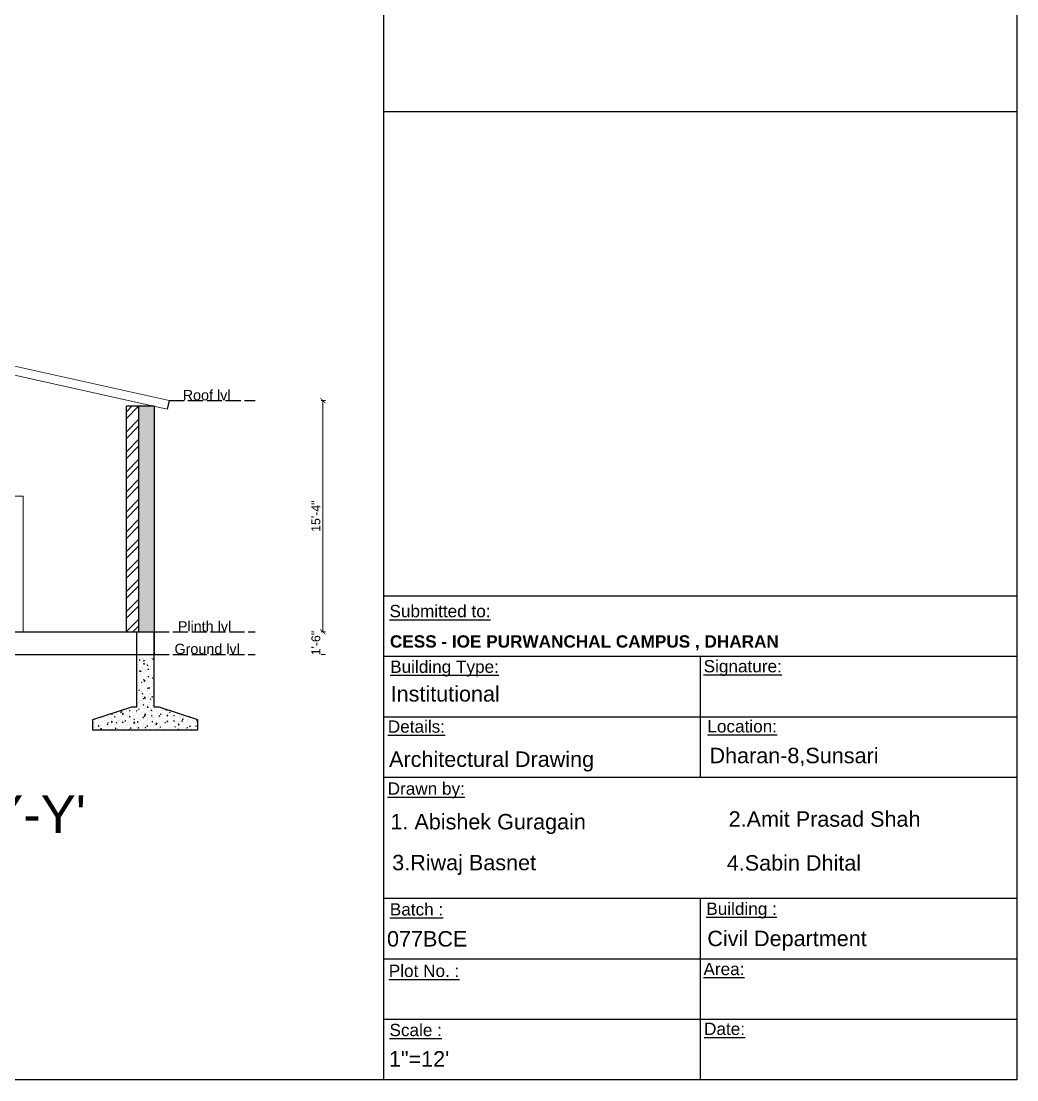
# Model space of a CAD drawing. Header units: inches. Extents: x -6800 to 96653, y -25814 to 17379.
# Drawn here: x 11406 to 12198, y -12926 to -12083 of the extents above; entities that cross this region are included whole.
import ezdxf

# ---------------------------------------------------------------- set-up
doc = ezdxf.new("R2010")
doc.units = ezdxf.units.IN
doc.header["$MEASUREMENT"] = 0
doc.header["$PDMODE"] = 34
doc.linetypes.add('ACAD_ISO02W100', pattern=[15, 12, -3])
for name, color, linetype, lineweight in [('dimension', 50, 'Continuous', 20), ('dimension @ 1', 50, 'Continuous', 20), ('Door ele', 20, 'Continuous', 15), ('ele back', 51, 'Continuous', 15), ('Footing', 50, 'Continuous', 20), ('Hatch', 161, 'Continuous', 5), ('Page Format', 7, 'Continuous', 25), ('Sec line', 7, 'ACAD_ISO02W100', 13), ('text', 31, 'Continuous', 13), ('Wall', 90, 'Continuous', 30)]:
    doc.layers.add(name, color=color, linetype=linetype, lineweight=lineweight)
doc.styles.get("Standard").update_dxf_attribs({"font": 'arial.ttf'})
doc.dimstyles.get("Standard").update_dxf_attribs({"dimtxt": 7, "dimasz": 4, "dimexe": 2, "dimexo": 2, "dimgap": 2, "dimtad": 1, "dimdec": 0, "dimzin": 0, "dimdsep": 46, "dimlunit": 4, "dimtxsty": 'Standard', "dimblk": 'ARCHTICK', "dimcen": 0.25, "dimclrd": 256, "dimclre": 256, "dimclrt": 256, "dimadec": 0, "dimazin": 0, "dimtfac": 1, "dimtdec": 0, "dimtofl": 0, "dimtmove": 0, "dimatfit": 3, "dimfxl": 1, "dimfxlon": 1, "dimtolj": 1, "dimtzin": 0, "dimlwd": -1, "dimlwe": -1, "dimarcsym": 1})

# ---------------------------------------------------------------- blocks, each defined once
blk = doc.blocks.new('*D725')
at = {"layer": 'Defpoints', "color": 0, "transparency": 16777216}
for p in [(11592.12, -12569.07), (11646.08, -12569.07), (11592.12, -12587.07)]:
    blk.add_point(p, dxfattribs=at)
at = {"layer": 'dimension', "transparency": 16777216}
for p, q in [((11644.83, -12569.07), (11648.08, -12569.07)), ((11644.83, -12587.07), (11648.08, -12587.07))]:
    blk.add_line(p, q, dxfattribs=at)
at = {"layer": 'dimension', "transparency": 16777216, "insert": (11640.51, -12578.07), "char_height": 7, "attachment_point": 5, "rotation": 90}
blk.add_mtext('\\A1;1\'-6"', dxfattribs=at)
blk = doc.blocks.new('_ArchTick')
at = {"color": 0, "linetype": 'ByBlock', "const_width": 0.15}
blk.add_lwpolyline([(-0.5, -0.5), (0.5, 0.5)], dxfattribs=at)
blk = doc.blocks.new('*D724')
at = {"layer": 'Defpoints', "color": 0, "transparency": 16777216}
for p in [(11592.12, -12385.07), (11646.08, -12385.07), (11592.12, -12569.07)]:
    blk.add_point(p, dxfattribs=at)
at = {"layer": 'dimension', "transparency": 16777216}
for p, q in [((11644.83, -12385.07), (11648.08, -12385.07)), ((11646.08, -12569.07), (11646.08, -12385.07)), ((11644.83, -12569.07), (11648.08, -12569.07))]:
    blk.add_line(p, q, dxfattribs=at)
at = {"layer": 'dimension', "transparency": 16777216, "xscale": 4, "yscale": 4, "zscale": 4}
for p, rotation in [((11646.08, -12385.07), 90), ((11646.08, -12569.07), 270)]:
    blk.add_blockref('_ArchTick', p, dxfattribs=dict(at, rotation=rotation))
at = {"layer": 'dimension', "transparency": 16777216, "insert": (11640.51, -12477.07), "char_height": 7, "attachment_point": 5, "rotation": 90}
blk.add_mtext('\\A1;15\'-4"', dxfattribs=at)

msp = doc.modelspace()

# ---------------------------------------------------------------- hatches: boundary and pattern name
at = {"layer": 'Hatch', "lineweight": 25, "transparency": 33554687}
h = msp.add_hatch(dxfattribs=at)
h.set_pattern_fill('ANSI32', color=256, scale=30)
h.set_pattern_definition([(45, (2478.071, -12686.931), (-7.954951, 7.954951), []), (45, (2483.374, -12686.931), (-7.954951, 7.954951), [])])
h.paths.add_polyline_path([(11499.69, -12389.57), (11489.69, -12389.57), (11489.69, -12569.07), (11499.69, -12569.07)])
h.paths.add_polyline_path([(11143.69, -12377.07), (11133.69, -12377.07), (11133.69, -12429.07), (11143.69, -12429.07)])
h.paths.add_polyline_path([(11143.69, -12434.07), (11133.69, -12434.07), (11133.69, -12455.07), (11143.69, -12455.07)])
h.paths.add_polyline_path([(11133.69, -12434.07), (11073.69, -12434.07), (11073.69, -12455.07), (11133.69, -12455.07)])
at = {"layer": 'Hatch', "linetype": 'Continuous', "transparency": 33554579}
h = msp.add_hatch(dxfattribs=at)
h.set_pattern_fill('AR-CONC', color=256)
h.set_pattern_definition([(50, (0, 0), (7.1726018, -0.6275213), [0.75, -8.25]), (355, (0, 0), (-1.3875133, 7.5219213), [0.6, -6.6]), (100.451444, (0.598, -0.052), (5.7850885, 6.8944), [0.637402, -7.011421]), (46.1842, (0, 2), (10.6724133, -1.655193), [1.125, -12.375]), (96.635635, (0.889, 1.862), (9.3466195, 9.741186), [0.9561034, -10.5171376]), (351.184164, (0, 2), (9.3466195, 9.741186), [0.9, -9.9]), (21, (1, 1.5), (5.9690705, -4.026189), [0.75, -8.25]), (326, (1, 1.5), (2.4331533, 7.2515005), [0.6, -6.6]), (71.451445, (1.4974, 1.1645), (8.4022238, 3.2253115), [0.637402, -7.011421]), (37.5, (0, 0), (0.12159855, 3.32893854), [0, -6.52, 0, -6.7, 0, -6.625]), (7.5, (0, 0), (2.6306954, 3.9441171), [0, -3.82, 0, -6.37, 0, -2.525]), (327.5, (-2.23, 0), (5.33822436, -0.2255487), [0, -2.5, 0, -7.8, 0, -10.35]), (317.5, (-3.23, 0), (5.8318617, 1.0010498), [0, -3.25, 0, -5.18, 0, -7.35])])
h.paths.add_polyline_path([(11073.69, -12569.07), (11084.69, -12569.07), (11084.69, -12467.07), (11073.69, -12467.07)])
h.paths.add_polyline_path([(11499.69, -12569.07), (11511.69, -12569.07), (11511.69, -12389.57), (11499.69, -12389.57)])

# ---------------------------------------------------------------- linework, layer by layer
for p, q in [((12198.28, -11240.78), (12198.28, -12925.58)), ((11694.28, -11384.78), (11694.28, -12925.58)), ((11694.28, -12155.18), (12198.28, -12155.18)), ((11694.28, -12540.38), (12198.28, -12540.38)), ((11694.28, -12588.53), (12198.28, -12588.53)), ((11946.28, -12588.53), (11946.28, -12684.83)), ((11694.28, -12636.68), (12198.28, -12636.68)), ((11694.28, -12684.83), (12198.28, -12684.83)), ((11694.28, -12781.13), (12198.28, -12781.13)), ((11946.28, -12781.13), (11946.28, -12925.58)), ((11694.28, -12829.28), (12198.28, -12829.28)), ((11694.28, -12877.43), (12198.28, -12877.43)), ((12198.28, -12925.58), (9822.28, -12925.58))]:
    msp.add_line(p, q)
at = {"lineweight": 25, "transparency": 33554687}
msp.add_line((11523.69, -12385.07), (11522.16, -12391.91), dxfattribs=at)
at = {"layer": 'Door ele', "transparency": 33554687}
for p, q in [((11371.69, -12461.07), (11407.69, -12461.07)), ((11407.69, -12461.07), (11407.69, -12569.07))]:
    msp.add_line(p, q, dxfattribs=at)
at = {"layer": 'ele back', "transparency": 33554641}
for p, q in [((11121.69, -12295.45), (11523.69, -12385.07)), ((11121.69, -12302.62), (11522.16, -12391.91))]:
    msp.add_line(p, q, dxfattribs=at)
at = {"layer": 'Footing', "lineweight": 25, "transparency": 33554687}
for p, q in [((11497.69, -12569.07), (11497.69, -12629.07)), ((11511.69, -12629.07), (11511.69, -12569.07)), ((11493.69, -12629.07), (11462.69, -12639.07)), ((11497.69, -12629.07), (11493.69, -12629.07)), ((11515.69, -12629.07), (11511.69, -12629.07)), ((11546.69, -12639.07), (11515.69, -12629.07)), ((11462.69, -12639.07), (11462.69, -12647.07)), ((11546.69, -12647.07), (11546.69, -12639.07)), ((11462.69, -12647.07), (11546.69, -12647.07))]:
    msp.add_line(p, q, dxfattribs=at)
at = {"layer": 'Hatch', "linetype": 'Continuous', "transparency": 33554579}
for p, q in [((11499.18, -12593.6), (11499.18, -12593.6)), ((11500.1, -12591.84), (11500.03, -12591.09)), ((11500.56, -12591.45), (11500.03, -12591.09)), ((11500.1, -12591.84), (11500.56, -12591.45)), ((11500.67, -12587.89), (11500.67, -12587.89)), ((11500.73, -12589.69), (11500.73, -12589.69)), ((11501.6, -12592.54), (11501.6, -12592.54)), ((11502.14, -12590.63), (11502.14, -12590.63)), ((11502.31, -12589.47), (11502.31, -12589.47)), ((11503.14, -12590.54), (11503.14, -12590.54)), ((11503.45, -12592.31), (11503.76, -12591.63)), ((11503.45, -12592.31), (11504.04, -12592.2)), ((11504.04, -12592.2), (11503.76, -12591.63)), ((11504.58, -12591.91), (11504.58, -12591.91)), ((11505.46, -12587.51), (11505.46, -12587.51)), ((11505.61, -12587.21), (11505.6, -12587.07)), ((11505.61, -12587.21), (11505.78, -12587.07)), ((11506.39, -12592.16), (11506.39, -12592.16)), ((11506.9, -12591.06), (11506.9, -12591.06)), ((11507.7, -12587.88), (11507.7, -12587.88)), ((11509.34, -12590.52), (11509.34, -12590.52)), ((11509.48, -12590.31), (11509.48, -12590.31)), ((11509.97, -12590.32), (11509.97, -12590.32)), ((11510.27, -12587.1), (11510.27, -12587.1)), ((11510.52, -12590.94), (11510.83, -12590.25)), ((11510.52, -12590.94), (11511.11, -12590.82)), ((11510.83, -12587.44), (11510.83, -12587.44)), ((11511.11, -12590.82), (11510.83, -12590.25)), ((11511.2, -12591.75), (11511.2, -12591.75)), ((11497.72, -12597.59), (11497.72, -12597.59)), ((11498.31, -12600.24), (11498.31, -12600.24)), ((11498.65, -12602.24), (11498.65, -12602.24)), ((11498.73, -12595.46), (11498.73, -12595.46)), ((11499.03, -12598.29), (11499.03, -12598.29)), ((11499.79, -12600.53), (11500.1, -12599.85)), ((11499.79, -12600.53), (11500.38, -12600.42)), ((11500.38, -12600.42), (11500.1, -12599.85)), ((11500.88, -12600.8), (11500.82, -12600.06)), ((11501.34, -12600.42), (11500.82, -12600.06)), ((11500.88, -12600.8), (11501.34, -12600.42)), ((11501.45, -12596.04), (11501.45, -12596.04)), ((11501.47, -12597.75), (11501.47, -12597.75)), ((11502.53, -12597.19), (11502.53, -12597.19)), ((11502.65, -12599.97), (11502.65, -12599.97)), ((11502.97, -12594.68), (11502.97, -12594.68)), ((11503.46, -12601.84), (11503.46, -12601.84)), ((11503.52, -12595.07), (11503.49, -12593.94)), ((11504.24, -12594.54), (11503.49, -12593.94)), ((11503.52, -12595.07), (11504.24, -12594.54)), ((11503.72, -12598.48), (11503.72, -12598.48)), ((11504.07, -12595.19), (11504.07, -12595.19)), ((11505, -12599.84), (11505, -12599.84)), ((11505.15, -12599.68), (11505.15, -12599.68)), ((11505.41, -12594.13), (11505.41, -12594.13)), ((11505.9, -12599.83), (11505.9, -12599.83)), ((11505.99, -12600.92), (11505.99, -12600.92)), ((11506.07, -12595.14), (11506.07, -12595.14)), ((11506.4, -12596.18), (11506.33, -12595.43)), ((11506.86, -12595.79), (11506.33, -12595.43)), ((11506.4, -12596.18), (11506.86, -12595.79)), ((11506.85, -12594.35), (11506.85, -12594.35)), ((11506.86, -12599.16), (11507.16, -12598.47)), ((11506.86, -12599.16), (11507.45, -12599.04)), ((11507.45, -12599.04), (11507.16, -12598.47)), ((11507.32, -12596.81), (11507.32, -12596.81)), ((11508.25, -12601.45), (11508.25, -12601.45)), ((11509.09, -12596.06), (11509.09, -12596.06)), ((11509.12, -12596.79), (11509.12, -12596.79)), ((11509.32, -12595), (11509.32, -12595)), ((11511.07, -12599.61), (11511.07, -12599.61)), ((11511.32, -12601.05), (11511.32, -12601.05)), ((11511.39, -12599.23), (11511.39, -12599.23)), ((11499.07, -12609.5), (11499.07, -12609.5)), ((11499.24, -12604.81), (11499.24, -12604.81)), ((11499.58, -12606.89), (11499.58, -12606.89)), ((11499.72, -12609.14), (11499.72, -12609.14)), ((11500.58, -12602.68), (11500.58, -12602.68)), ((11501.22, -12603.29), (11501.22, -12603.29)), ((11501.67, -12609.77), (11501.6, -12609.02)), ((11502.13, -12609.38), (11501.6, -12609.02)), ((11501.67, -12609.77), (11502.13, -12609.38)), ((11502.48, -12604.66), (11502.48, -12604.66)), ((11502.84, -12605.12), (11502.84, -12605.12)), ((11503.2, -12607.38), (11503.5, -12606.7)), ((11503.2, -12607.38), (11503.79, -12607.27)), ((11503.45, -12608.28), (11503.45, -12608.28)), ((11503.79, -12607.27), (11503.5, -12606.7)), ((11503.8, -12608.56), (11503.77, -12607.44)), ((11504.52, -12608.03), (11503.77, -12607.44)), ((11503.8, -12608.56), (11504.52, -12608.03)), ((11504.24, -12609.27), (11504.24, -12609.27)), ((11504.39, -12606.49), (11504.39, -12606.49)), ((11505.11, -12607.56), (11505.11, -12607.56)), ((11505.9, -12607.74), (11505.9, -12607.74)), ((11505.92, -12604.49), (11505.92, -12604.49)), ((11506.85, -12609.13), (11506.85, -12609.13)), ((11507.18, -12605.14), (11507.12, -12604.39)), ((11507.64, -12604.76), (11507.12, -12604.39)), ((11507.18, -12605.14), (11507.64, -12604.76)), ((11507.38, -12610), (11507.38, -12610)), ((11507.39, -12604.67), (11507.39, -12604.67)), ((11507.66, -12604.44), (11507.66, -12604.44)), ((11508.25, -12603.36), (11508.25, -12603.36)), ((11509.18, -12606.1), (11509.18, -12606.1)), ((11509.58, -12609.67), (11509.58, -12609.67)), ((11509.83, -12604.13), (11509.83, -12604.13)), ((11510.27, -12606.01), (11510.57, -12605.32)), ((11510.27, -12606.01), (11510.86, -12605.89)), ((11510.52, -12605.8), (11510.52, -12605.8)), ((11510.86, -12605.89), (11510.57, -12605.32)), ((11511.59, -12608.95), (11511.59, -12608.95)), ((11498.03, -12614.97), (11498.03, -12614.97)), ((11498.18, -12614.57), (11498.18, -12614.57)), ((11498.86, -12615.71), (11498.86, -12615.71)), ((11499.52, -12611.9), (11499.52, -12611.9)), ((11499.54, -12615.6), (11499.84, -12614.92)), ((11499.54, -12615.6), (11500.13, -12615.49)), ((11500.13, -12615.49), (11499.84, -12614.92)), ((11500.51, -12611.54), (11500.51, -12611.54)), ((11500.83, -12614.1), (11500.83, -12614.1)), ((11501.13, -12618.15), (11501.13, -12618.15)), ((11501.44, -12616.19), (11501.44, -12616.19)), ((11501.71, -12616.9), (11501.71, -12616.9)), ((11501.96, -12611.36), (11501.96, -12611.36)), ((11501.99, -12611.58), (11501.99, -12611.58)), ((11502.45, -12618.73), (11502.39, -12617.99)), ((11502.91, -12618.35), (11502.39, -12617.99)), ((11502.45, -12618.73), (11502.91, -12618.35)), ((11504.26, -12614.02), (11504.26, -12614.02)), ((11504.75, -12618.61), (11504.75, -12618.61)), ((11505.32, -12611.14), (11505.32, -12611.14)), ((11505.64, -12613.28), (11505.64, -12613.28)), ((11506.24, -12615.79), (11506.24, -12615.79)), ((11506.53, -12616.46), (11506.53, -12616.46)), ((11506.61, -12614.23), (11506.91, -12613.54)), ((11506.61, -12614.23), (11507.19, -12614.11)), ((11507.19, -12614.11), (11506.91, -12613.54)), ((11507.78, -12613.78), (11507.78, -12613.78)), ((11507.88, -12618.27), (11507.88, -12618.27)), ((11507.97, -12614.11), (11507.9, -12613.36)), ((11508.43, -12613.72), (11507.9, -12613.36)), ((11507.97, -12614.11), (11508.43, -12613.72)), ((11508, -12618.47), (11508, -12618.47)), ((11508.17, -12613.78), (11508.17, -12613.78)), ((11508.71, -12618.43), (11508.71, -12618.43)), ((11508.8, -12618.9), (11508.8, -12618.9)), ((11509.65, -12612.44), (11509.65, -12612.44)), ((11510.11, -12610.75), (11510.11, -12610.75)), ((11510.32, -12617.73), (11510.32, -12617.73)), ((11511.04, -12615.4), (11511.04, -12615.4)), ((11511.42, -12613.64), (11511.42, -12613.64)), ((11497.77, -12620.51), (11497.77, -12620.51)), ((11497.99, -12622.35), (11497.99, -12622.35)), ((11498.5, -12625.87), (11498.5, -12625.87)), ((11499.11, -12619.22), (11499.11, -12619.22)), ((11500.01, -12625.5), (11500.01, -12625.5)), ((11500.04, -12623.87), (11500.04, -12623.87)), ((11500.25, -12624.79), (11500.25, -12624.79)), ((11501.34, -12623.44), (11501.34, -12623.44)), ((11502.37, -12620.84), (11502.37, -12620.84)), ((11502.45, -12624.96), (11502.45, -12624.96)), ((11502.52, -12627.23), (11502.52, -12627.23)), ((11502.95, -12622.45), (11503.25, -12621.77)), ((11502.95, -12622.45), (11503.53, -12622.34)), ((11503.24, -12627.7), (11503.17, -12626.95)), ((11503.7, -12627.32), (11503.17, -12626.95)), ((11503.24, -12627.7), (11503.7, -12627.32)), ((11503.53, -12622.34), (11503.25, -12621.77)), ((11503.3, -12625.49), (11503.3, -12625.49)), ((11503.4, -12620.59), (11503.4, -12620.59)), ((11503.94, -12621.89), (11503.94, -12621.89)), ((11504.07, -12622.06), (11504.05, -12620.94)), ((11504.8, -12621.53), (11504.05, -12620.94)), ((11504.07, -12622.06), (11504.8, -12621.53)), ((11504.58, -12623.3), (11504.58, -12623.3)), ((11505.66, -12623.03), (11505.66, -12623.03)), ((11506.13, -12626.89), (11506.13, -12626.89)), ((11506.39, -12621.35), (11506.39, -12621.35)), ((11507.17, -12620.44), (11507.17, -12620.44)), ((11507.93, -12625.47), (11507.93, -12625.47)), ((11508.1, -12625.08), (11508.1, -12625.08)), ((11508.75, -12623.07), (11508.69, -12622.33)), ((11509.21, -12622.69), (11508.69, -12622.33)), ((11508.75, -12623.07), (11509.21, -12622.69)), ((11509.64, -12623.08), (11509.64, -12623.08)), ((11509.76, -12623.08), (11509.76, -12623.08)), ((11510.01, -12621.08), (11510.32, -12620.39)), ((11510.01, -12621.08), (11510.6, -12620.96)), ((11510.07, -12623.27), (11510.07, -12623.27)), ((11510.6, -12620.96), (11510.32, -12620.39)), ((11511.06, -12621.34), (11511.06, -12621.34)), ((11475.54, -12635.54), (11475.54, -12635.54)), ((11478.08, -12634.79), (11478.39, -12634.11)), ((11478.08, -12634.79), (11478.67, -12634.68)), ((11478.67, -12634.68), (11478.39, -12634.11)), ((11480.94, -12633.85), (11480.94, -12633.85)), ((11481.99, -12633.65), (11481.99, -12633.65)), ((11482.04, -12634.97), (11482.04, -12634.97)), ((11482.7, -12634.75), (11482.7, -12634.75)), ((11485.15, -12633.42), (11485.45, -12632.73)), ((11485.15, -12633.42), (11485.74, -12633.31)), ((11485.74, -12633.31), (11485.45, -12632.73)), ((11485.91, -12632.62), (11485.84, -12631.87)), ((11486.37, -12632.23), (11485.84, -12631.87)), ((11485.91, -12632.62), (11486.37, -12632.23)), ((11486.32, -12632.27), (11486.32, -12632.27)), ((11486.64, -12634.81), (11486.62, -12633.69)), ((11487.37, -12634.28), (11486.62, -12633.69)), ((11486.64, -12634.81), (11487.37, -12634.28)), ((11487.16, -12633.43), (11487.16, -12633.43)), ((11488.59, -12634.71), (11488.59, -12634.71)), ((11489.83, -12631.31), (11489.83, -12631.31)), ((11490.65, -12635.81), (11490.65, -12635.81)), ((11490.76, -12635.96), (11490.76, -12635.96)), ((11491.73, -12630.51), (11491.73, -12630.51)), ((11492.14, -12632.73), (11492.14, -12632.73)), ((11492.22, -12632.05), (11492.52, -12631.36)), ((11492.22, -12632.05), (11492.81, -12631.93)), ((11492.3, -12633.96), (11492.3, -12633.96)), ((11492.81, -12631.93), (11492.52, -12631.36)), ((11494, -12632.95), (11494, -12632.95)), ((11494.51, -12633.11), (11494.51, -12633.11)), ((11494.58, -12632.19), (11494.58, -12632.19)), ((11494.63, -12630.93), (11494.63, -12630.93)), ((11495.55, -12635.58), (11495.55, -12635.58)), ((11496.08, -12629.12), (11496.08, -12629.12)), ((11496.27, -12635.39), (11496.27, -12635.39)), ((11497.72, -12632.33), (11497.66, -12631.58)), ((11498.18, -12631.94), (11497.66, -12631.58)), ((11497.72, -12632.33), (11498.18, -12631.94)), ((11497.75, -12632.96), (11497.75, -12632.96)), ((11497.92, -12628.28), (11497.92, -12628.28)), ((11498.26, -12634.12), (11498.26, -12634.12)), ((11498.52, -12628.58), (11498.52, -12628.58)), ((11499.28, -12630.67), (11499.59, -12629.99)), ((11499.28, -12630.67), (11499.87, -12630.56)), ((11499.4, -12631.26), (11499.4, -12631.26)), ((11499.43, -12630.52), (11499.43, -12630.52)), ((11499.87, -12630.56), (11499.59, -12629.99)), ((11500.36, -12635.17), (11500.36, -12635.17)), ((11500.97, -12628.52), (11500.97, -12628.52)), ((11501.17, -12628.13), (11501.17, -12628.13)), ((11501.67, -12633.7), (11501.67, -12633.7)), ((11501.9, -12633.17), (11501.9, -12633.17)), ((11502.2, -12630.5), (11502.2, -12630.5)), ((11502.93, -12632.74), (11502.93, -12632.74)), ((11504.02, -12636.67), (11503.96, -12635.92)), ((11504.48, -12636.28), (11503.96, -12635.92)), ((11504.22, -12630.14), (11504.22, -12630.14)), ((11504.35, -12635.56), (11504.33, -12634.43)), ((11505.08, -12635.03), (11504.33, -12634.43)), ((11504.35, -12635.56), (11505.08, -12635.03)), ((11504.43, -12635.5), (11504.43, -12635.5)), ((11504.79, -12629.67), (11504.79, -12629.67)), ((11505.15, -12634.79), (11505.15, -12634.79)), ((11506.34, -12627.91), (11506.34, -12627.91)), ((11506.35, -12629.3), (11506.66, -12628.61)), ((11506.35, -12629.3), (11506.94, -12629.18)), ((11506.94, -12629.18), (11506.66, -12628.61)), ((11506.87, -12634.95), (11506.87, -12634.95)), ((11507.06, -12632.11), (11507.06, -12632.11)), ((11508.37, -12631.88), (11508.37, -12631.88)), ((11509.03, -12629.73), (11509.03, -12629.73)), ((11509.32, -12634.55), (11509.32, -12634.55)), ((11509.54, -12632.04), (11509.47, -12631.29)), ((11510, -12631.65), (11509.47, -12631.29)), ((11509.54, -12632.04), (11510, -12631.65)), ((11509.76, -12636.15), (11510.06, -12635.46)), ((11509.96, -12634.38), (11509.96, -12634.38)), ((11510.35, -12636.03), (11510.06, -12635.46)), ((11510.2, -12627.91), (11510.2, -12627.91)), ((11510.27, -12632.42), (11510.27, -12632.42)), ((11510.57, -12627.73), (11510.57, -12627.73)), ((11510.81, -12631.34), (11510.81, -12631.34)), ((11511.5, -12632.38), (11511.5, -12632.38)), ((11512.47, -12630.35), (11512.47, -12630.35)), ((11513.07, -12629.18), (11513.07, -12629.07)), ((11513.07, -12629.18), (11513.22, -12629.07)), ((11513.52, -12632.28), (11513.52, -12632.28)), ((11513.82, -12629.35), (11513.82, -12629.35)), ((11514.49, -12633.27), (11514.49, -12633.27)), ((11514.74, -12632.79), (11514.74, -12632.79)), ((11514.75, -12634), (11514.75, -12634)), ((11515.84, -12636.38), (11515.77, -12635.63)), ((11516.3, -12635.99), (11515.77, -12635.63)), ((11515.84, -12636.38), (11516.3, -12635.99)), ((11516.83, -12634.77), (11517.13, -12634.09)), ((11516.83, -12634.77), (11517.42, -12634.66)), ((11517, -12635.23), (11517, -12635.23)), ((11517.42, -12634.66), (11517.13, -12634.09)), ((11518.69, -12632.05), (11518.69, -12632.05)), ((11519.56, -12633.59), (11519.56, -12633.59)), ((11520.14, -12631.1), (11520.14, -12631.1)), ((11520.66, -12634.64), (11520.66, -12634.64)), ((11521.09, -12631.59), (11521.09, -12631.59)), ((11521.35, -12631.75), (11521.29, -12631)), ((11521.81, -12631.36), (11521.29, -12631)), ((11521.35, -12631.75), (11521.81, -12631.36)), ((11522.07, -12636.3), (11522.04, -12635.18)), ((11522.79, -12635.77), (11522.04, -12635.18)), ((11522.07, -12636.3), (11522.79, -12635.77)), ((11522.4, -12633.54), (11522.4, -12633.54)), ((11523.1, -12634.1), (11523.1, -12634.1)), ((11523.89, -12633.4), (11524.2, -12632.71)), ((11523.89, -12633.4), (11524.48, -12633.28)), ((11524.48, -12633.28), (11524.2, -12632.71)), ((11524.35, -12633.21), (11524.35, -12633.21)), ((11524.67, -12635.98), (11524.67, -12635.98)), ((11527.65, -12636.09), (11527.59, -12635.34)), ((11528.11, -12635.7), (11527.59, -12635.34)), ((11527.65, -12636.09), (11528.11, -12635.7)), ((11530.06, -12634.4), (11530.06, -12634.4)), ((11531.62, -12635.45), (11531.62, -12635.45)), ((11462.81, -12639.17), (11462.81, -12639.17)), ((11462.9, -12642.98), (11462.9, -12642.98)), ((11463.06, -12642.17), (11462.99, -12641.42)), ((11463.52, -12641.78), (11462.99, -12641.42)), ((11463.06, -12642.17), (11463.52, -12641.78)), ((11464.44, -12640.98), (11464.44, -12640.98)), ((11464.57, -12643.78), (11464.57, -12643.78)), ((11464.74, -12638.89), (11464.74, -12638.89)), ((11466.55, -12643.89), (11466.55, -12643.89)), ((11466.76, -12637.94), (11466.76, -12637.94)), ((11467.01, -12641.33), (11467.01, -12641.33)), ((11467.35, -12644.39), (11467.66, -12643.7)), ((11467.35, -12644.39), (11467.94, -12644.28)), ((11467.94, -12644.28), (11467.66, -12643.7)), ((11467.69, -12642.59), (11467.69, -12642.59)), ((11467.98, -12638.95), (11467.98, -12638.95)), ((11468.05, -12640.82), (11468.05, -12640.82)), ((11468.57, -12637.54), (11468.54, -12637.18)), ((11468.57, -12637.54), (11469.03, -12637.15)), ((11469.03, -12637.15), (11468.91, -12637.07)), ((11469.27, -12643.77), (11469.27, -12643.77)), ((11470.13, -12637.31), (11470.13, -12637.31)), ((11470.49, -12640.28), (11470.49, -12640.28)), ((11471.57, -12637.54), (11471.57, -12637.54)), ((11471.91, -12643.46), (11471.91, -12643.46)), ((11471.98, -12637.2), (11471.98, -12637.2)), ((11472.39, -12639.75), (11472.39, -12639.75)), ((11472.5, -12642.19), (11472.5, -12642.19)), ((11474.03, -12640.19), (11474.03, -12640.19)), ((11474.17, -12642.2), (11474.17, -12642.2)), ((11474.42, -12636.66), (11474.42, -12636.66)), ((11474.42, -12643.02), (11474.73, -12642.33)), ((11474.42, -12643.02), (11475.01, -12642.9)), ((11474.66, -12642.19), (11474.66, -12642.19)), ((11475.01, -12642.9), (11474.73, -12642.33)), ((11474.87, -12641.88), (11474.81, -12641.13)), ((11475.33, -12641.49), (11474.81, -12641.13)), ((11474.87, -12641.88), (11475.33, -12641.49)), ((11475.16, -12643.32), (11475.16, -12643.32)), ((11475.33, -12638.63), (11475.33, -12638.63)), ((11476.36, -12637.16), (11476.36, -12637.16)), ((11477.29, -12641.8), (11477.29, -12641.8)), ((11477.8, -12637.98), (11477.8, -12637.98)), ((11477.92, -12641.19), (11477.9, -12640.06)), ((11478.65, -12640.66), (11477.9, -12640.06)), ((11477.92, -12641.19), (11478.65, -12640.66)), ((11478.1, -12638.59), (11478.1, -12638.59)), ((11478.57, -12638.48), (11478.57, -12638.48)), ((11480.07, -12640.42), (11480.07, -12640.42)), ((11480.39, -12637.25), (11480.32, -12636.5)), ((11480.85, -12636.86), (11480.32, -12636.5)), ((11480.33, -12643.09), (11480.33, -12643.09)), ((11480.34, -12643.58), (11480.34, -12643.58)), ((11480.39, -12637.25), (11480.85, -12636.86)), ((11481.17, -12636.75), (11481.17, -12636.75)), ((11481.49, -12641.64), (11481.79, -12640.96)), ((11481.49, -12641.64), (11482.08, -12641.53)), ((11482.08, -12641.53), (11481.79, -12640.96)), ((11482.09, -12641.4), (11482.09, -12641.4)), ((11482.34, -12642.86), (11482.34, -12642.86)), ((11482.78, -12643.04), (11482.78, -12643.04)), ((11483.2, -12636.29), (11483.2, -12636.29)), ((11483.63, -12639.4), (11483.63, -12639.4)), ((11483.75, -12638.26), (11483.75, -12638.26)), ((11484.27, -12639.96), (11484.27, -12639.96)), ((11484.56, -12644.05), (11484.56, -12644.05)), ((11485.47, -12638.73), (11485.47, -12638.73)), ((11485.96, -12636.37), (11485.96, -12636.37)), ((11486.69, -12641.58), (11486.62, -12640.84)), ((11487.15, -12641.2), (11486.62, -12640.84)), ((11486.69, -12641.58), (11487.15, -12641.2)), ((11486.71, -12639.42), (11486.71, -12639.42)), ((11486.89, -12641.02), (11486.89, -12641.02)), ((11487.67, -12642.77), (11487.67, -12642.77)), ((11487.74, -12641.17), (11487.74, -12641.17)), ((11488.21, -12636.35), (11488.21, -12636.35)), ((11488.56, -12640.27), (11488.86, -12639.58)), ((11488.56, -12640.27), (11489.15, -12640.15)), ((11489.15, -12640.15), (11488.86, -12639.58)), ((11490.01, -12643.61), (11490.01, -12643.61)), ((11490.4, -12641.35), (11490.4, -12641.35)), ((11490.86, -12637.15), (11490.86, -12637.15)), ((11490.92, -12642.63), (11490.92, -12642.63)), ((11491.09, -12637.94), (11491.09, -12637.94)), ((11491.69, -12640.61), (11491.69, -12640.61)), ((11492.21, -12636.96), (11492.14, -12636.21)), ((11492.67, -12636.57), (11492.14, -12636.21)), ((11492.21, -12636.96), (11492.67, -12636.57)), ((11493.13, -12639.59), (11493.13, -12639.59)), ((11493.23, -12638.61), (11493.23, -12638.61)), ((11494.16, -12643.26), (11494.16, -12643.26)), ((11494.33, -12637.74), (11494.33, -12637.74)), ((11494.34, -12637.8), (11494.34, -12637.8)), ((11495.39, -12642.03), (11495.39, -12642.03)), ((11495.64, -12641.93), (11495.61, -12640.81)), ((11496.36, -12641.4), (11495.61, -12640.81)), ((11495.62, -12638.89), (11495.93, -12638.21)), ((11495.62, -12638.89), (11496.21, -12638.78)), ((11495.64, -12641.93), (11496.36, -12641.4)), ((11496.21, -12638.78), (11495.93, -12638.21)), ((11496.1, -12642.4), (11496.1, -12642.4)), ((11496.48, -12640.23), (11496.48, -12640.23)), ((11496.57, -12642.73), (11496.57, -12642.73)), ((11498.51, -12641.29), (11498.44, -12640.55)), ((11498.97, -12640.91), (11498.44, -12640.55)), ((11498.51, -12641.29), (11498.97, -12640.91)), ((11498.54, -12637.83), (11498.54, -12637.83)), ((11499.01, -12642.18), (11499.01, -12642.18)), ((11499.51, -12637.57), (11499.51, -12637.57)), ((11500.5, -12639.11), (11500.5, -12639.11)), ((11500.81, -12640.27), (11500.81, -12640.27)), ((11501.29, -12639.82), (11501.29, -12639.82)), ((11502.69, -12637.52), (11503, -12636.84)), ((11502.69, -12637.52), (11503.28, -12637.41)), ((11502.69, -12644.11), (11502.69, -12644.11)), ((11502.83, -12637.82), (11502.83, -12637.82)), ((11502.94, -12638.57), (11502.94, -12638.57)), ((11503.28, -12637.41), (11503, -12636.84)), ((11503.07, -12642.71), (11503.07, -12642.71)), ((11503.44, -12642.08), (11503.44, -12642.08)), ((11503.76, -12642.47), (11503.76, -12642.47)), ((11503.94, -12636.14), (11503.94, -12636.14)), ((11504.02, -12636.67), (11504.48, -12636.28)), ((11506.08, -12639.44), (11506.08, -12639.44)), ((11506.1, -12644.37), (11506.4, -12643.68)), ((11506.1, -12644.37), (11506.69, -12644.25)), ((11506.21, -12638.58), (11506.21, -12638.58)), ((11506.69, -12644.25), (11506.4, -12643.68)), ((11506.62, -12640.5), (11506.62, -12640.5)), ((11506.69, -12641.94), (11506.69, -12641.94)), ((11506.86, -12637.25), (11506.86, -12637.25)), ((11507.01, -12644.09), (11507.01, -12644.09)), ((11508.47, -12641.02), (11508.47, -12641.02)), ((11509.76, -12636.15), (11510.35, -12636.03)), ((11510.1, -12637.11), (11510.1, -12637.11)), ((11510.32, -12641), (11510.26, -12640.26)), ((11510.78, -12640.62), (11510.26, -12640.26)), ((11510.32, -12641), (11510.78, -12640.62)), ((11510.56, -12636.88), (11510.56, -12636.88)), ((11510.74, -12643.46), (11510.74, -12643.46)), ((11510.89, -12639.03), (11510.89, -12639.03)), ((11511.59, -12636.99), (11511.59, -12636.99)), ((11511.82, -12643.68), (11511.82, -12643.68)), ((11511.86, -12641.71), (11511.86, -12641.71)), ((11512.42, -12637.03), (11512.42, -12637.03)), ((11512.79, -12641.87), (11512.79, -12641.87)), ((11513.17, -12642.99), (11513.47, -12642.31)), ((11513.17, -12642.99), (11513.76, -12642.88)), ((11513.35, -12642.68), (11513.33, -12641.55)), ((11514.08, -12642.15), (11513.33, -12641.55)), ((11513.35, -12641.68), (11513.35, -12641.68)), ((11513.35, -12642.68), (11514.08, -12642.15)), ((11513.76, -12642.88), (11513.47, -12642.31)), ((11513.86, -12639.43), (11513.86, -12639.43)), ((11515.23, -12641.33), (11515.23, -12641.33)), ((11515.28, -12636.88), (11515.28, -12636.88)), ((11515.68, -12638.65), (11515.68, -12638.65)), ((11516.13, -12641.87), (11516.13, -12641.87)), ((11516.61, -12643.3), (11516.61, -12643.3)), ((11516.73, -12638.26), (11516.73, -12638.26)), ((11518.4, -12644.31), (11518.4, -12644.31)), ((11518.91, -12643.26), (11518.91, -12643.26)), ((11519.17, -12637.71), (11519.17, -12637.71)), ((11519.2, -12641.39), (11519.2, -12641.39)), ((11519.27, -12637.67), (11519.27, -12637.67)), ((11520.23, -12641.62), (11520.54, -12640.94)), ((11520.23, -12641.62), (11520.82, -12641.51)), ((11520.49, -12638.24), (11520.49, -12638.24)), ((11520.82, -12641.51), (11520.54, -12640.94)), ((11521.41, -12642.89), (11521.41, -12642.89)), ((11521.54, -12640.11), (11521.54, -12640.11)), ((11522.02, -12636.24), (11522.02, -12636.24)), ((11522.14, -12640.71), (11522.07, -12639.97)), ((11522.6, -12640.33), (11522.07, -12639.97)), ((11522.14, -12640.71), (11522.6, -12640.33)), ((11522.45, -12641.25), (11522.45, -12641.25)), ((11522.62, -12636.56), (11522.62, -12636.56)), ((11522.85, -12639.64), (11522.85, -12639.64)), ((11522.95, -12640.89), (11522.95, -12640.89)), ((11523.81, -12642.55), (11523.81, -12642.55)), ((11525.28, -12637.86), (11525.28, -12637.86)), ((11525.87, -12636.42), (11525.87, -12636.42)), ((11526.21, -12642.51), (11526.21, -12642.51)), ((11526.78, -12636.03), (11526.78, -12636.03)), ((11526.94, -12638.42), (11526.94, -12638.42)), ((11527.3, -12640.25), (11527.61, -12639.56)), ((11527.3, -12640.25), (11527.89, -12640.13)), ((11527.52, -12644.09), (11527.52, -12644.09)), ((11527.89, -12640.13), (11527.61, -12639.56)), ((11527.63, -12641.03), (11527.63, -12641.03)), ((11528.44, -12645.05), (11528.37, -12644.3)), ((11528.9, -12644.67), (11528.37, -12644.3)), ((11529.02, -12641.02), (11529.02, -12641.02)), ((11529.21, -12640.86), (11529.21, -12640.86)), ((11530.08, -12637.45), (11530.08, -12637.45)), ((11531.01, -12642.1), (11531.01, -12642.1)), ((11531.04, -12636.19), (11531.04, -12636.19)), ((11531.06, -12643.42), (11531.04, -12642.3)), ((11531.79, -12642.89), (11531.04, -12642.3)), ((11531.06, -12643.42), (11531.79, -12642.89)), ((11531.46, -12640.48), (11531.46, -12640.48)), ((11531.48, -12643.3), (11531.48, -12643.3)), ((11532.33, -12636.84), (11532.33, -12636.84)), ((11532.55, -12640.1), (11532.55, -12640.1)), ((11532.95, -12637.4), (11532.95, -12637.4)), ((11533.95, -12640.42), (11533.89, -12639.68)), ((11534.41, -12640.04), (11533.89, -12639.68)), ((11533.95, -12640.42), (11534.41, -12640.04)), ((11534.37, -12638.87), (11534.67, -12638.19)), ((11534.37, -12638.87), (11534.96, -12638.76)), ((11534.59, -12639.28), (11534.59, -12639.28)), ((11534.96, -12638.76), (11534.67, -12638.19)), ((11534.87, -12637.07), (11534.87, -12637.07)), ((11534.97, -12640.7), (11534.97, -12640.7)), ((11535.14, -12642.4), (11535.14, -12642.4)), ((11535.39, -12636.86), (11535.39, -12636.86)), ((11535.8, -12641.72), (11535.8, -12641.72)), ((11536.86, -12641.72), (11536.86, -12641.72)), ((11538.22, -12640.56), (11538.22, -12640.56)), ((11539.07, -12638.79), (11539.07, -12638.79)), ((11539.13, -12644.16), (11539.13, -12644.16)), ((11539.78, -12637.05), (11539.77, -12636.84)), ((11539.78, -12637.05), (11539.97, -12636.91)), ((11540, -12637.51), (11540, -12637.51)), ((11540.25, -12644.76), (11540.19, -12644.01)), ((11540.71, -12644.38), (11540.19, -12644.01)), ((11540.25, -12644.76), (11540.71, -12644.38)), ((11540.61, -12641.31), (11540.61, -12641.31)), ((11541.31, -12643.78), (11541.31, -12643.78)), ((11541.44, -12637.5), (11541.48, -12637.4)), ((11541.44, -12637.5), (11541.67, -12637.45)), ((11542.15, -12639.31), (11542.15, -12639.31)), ((11542.27, -12639.95), (11542.27, -12639.95)), ((11543.08, -12643.96), (11543.08, -12643.96)), ((11543.39, -12640.34), (11543.39, -12640.34)), ((11543.75, -12643.24), (11543.75, -12643.24)), ((11544.54, -12642.39), (11544.54, -12642.39)), ((11544.84, -12644.35), (11545.15, -12643.66)), ((11544.84, -12644.35), (11545.43, -12644.23)), ((11545.43, -12644.23), (11545.15, -12643.66)), ((11545.24, -12640.16), (11545.24, -12640.16)), ((11545.4, -12640.93), (11545.4, -12640.93)), ((11545.77, -12640.13), (11545.7, -12639.39)), ((11546.23, -12639.75), (11545.7, -12639.39)), ((11545.77, -12640.13), (11546.23, -12639.75)), ((11463.87, -12645.46), (11463.87, -12645.46)), ((11464.11, -12644.43), (11464.11, -12644.43)), ((11465.36, -12645.62), (11465.36, -12645.62)), ((11469.2, -12647.07), (11469.18, -12646.44)), ((11469.93, -12647.03), (11469.18, -12646.44)), ((11469.36, -12646.5), (11469.29, -12645.76)), ((11469.82, -12646.12), (11469.29, -12645.76)), ((11469.36, -12646.5), (11469.82, -12646.12)), ((11469.88, -12647.07), (11469.93, -12647.03)), ((11470.23, -12645.82), (11470.23, -12645.82)), ((11471.54, -12646.21), (11471.54, -12646.21)), ((11473.43, -12646.84), (11473.43, -12646.84)), ((11474.96, -12644.84), (11474.96, -12644.84)), ((11476.93, -12644.63), (11476.93, -12644.63)), ((11478.22, -12646.45), (11478.22, -12646.45)), ((11478.85, -12646.65), (11478.85, -12646.65)), ((11479.2, -12647.07), (11479.2, -12647.07)), ((11481.17, -12646.21), (11481.11, -12645.47)), ((11481.63, -12645.83), (11481.11, -12645.47)), ((11481.17, -12646.21), (11481.63, -12645.83)), ((11483.02, -12646.05), (11483.02, -12646.05)), ((11484.61, -12645.3), (11484.61, -12645.3)), ((11486.46, -12644.97), (11486.46, -12644.97)), ((11487.81, -12645.66), (11487.81, -12645.66)), ((11491.98, -12647.07), (11492.27, -12646.43)), ((11492.18, -12647.07), (11492.55, -12647)), ((11492.55, -12647), (11492.27, -12646.43)), ((11492.28, -12646.05), (11492.28, -12646.05)), ((11492.62, -12645.26), (11492.62, -12645.26)), ((11492.63, -12646.34), (11492.63, -12646.34)), ((11492.99, -12645.92), (11492.92, -12645.18)), ((11493.45, -12645.54), (11492.92, -12645.18)), ((11492.99, -12645.92), (11493.45, -12645.54)), ((11495.07, -12645.8), (11495.07, -12645.8)), ((11497.41, -12644.87), (11497.41, -12644.87)), ((11497.66, -12644.47), (11497.66, -12644.47)), ((11499.03, -12645.74), (11499.34, -12645.06)), ((11499.03, -12645.74), (11499.62, -12645.63)), ((11499.62, -12645.63), (11499.34, -12645.06)), ((11499.93, -12646.91), (11499.93, -12646.91)), ((11500.02, -12646.91), (11500.02, -12646.91)), ((11502.22, -12644.47), (11502.22, -12644.47)), ((11503.27, -12646.77), (11503.27, -12646.77)), ((11504.81, -12645.63), (11504.74, -12644.89)), ((11505.27, -12645.25), (11504.74, -12644.89)), ((11504.81, -12645.63), (11505.27, -12645.25)), ((11505.34, -12645.15), (11505.34, -12645.15)), ((11508.45, -12646.55), (11508.45, -12646.55)), ((11508.86, -12645.49), (11508.86, -12645.49)), ((11511.3, -12644.95), (11511.3, -12644.95)), ((11513.01, -12645.9), (11513.01, -12645.9)), ((11514.28, -12646.33), (11514.28, -12646.33)), ((11514.98, -12646.87), (11514.98, -12646.87)), ((11515.79, -12646.22), (11515.79, -12646.22)), ((11516.62, -12645.34), (11516.56, -12644.59)), ((11517.08, -12644.96), (11516.56, -12644.59)), ((11516.62, -12645.34), (11517.08, -12644.96)), ((11519.04, -12646.08), (11519.04, -12646.08)), ((11520.66, -12646.75), (11520.66, -12646.75)), ((11523.88, -12645.54), (11523.88, -12645.54)), ((11524.21, -12645.86), (11524.21, -12645.86)), ((11525.08, -12644.63), (11525.08, -12644.63)), ((11526.07, -12644.99), (11526.07, -12644.99)), ((11528.44, -12645.05), (11528.9, -12644.67)), ((11530.72, -12647.07), (11531.01, -12646.41)), ((11530.82, -12647.07), (11531.3, -12646.98)), ((11531.3, -12646.98), (11531.01, -12646.41)), ((11531.21, -12646.02), (11531.21, -12646.02)), ((11531.55, -12645.54), (11531.55, -12645.54)), ((11531.94, -12646.75), (11531.94, -12646.75)), ((11533.48, -12644.75), (11533.48, -12644.75)), ((11533.74, -12645.74), (11533.74, -12645.74)), ((11534.8, -12645.39), (11534.8, -12645.39)), ((11536.73, -12646.37), (11536.73, -12646.37)), ((11537.78, -12645.72), (11538.08, -12645.04)), ((11537.78, -12645.72), (11538.37, -12645.61)), ((11538.37, -12645.61), (11538.08, -12645.04)), ((11539.82, -12646.85), (11539.82, -12646.85)), ((11539.98, -12645.17), (11539.98, -12645.17)), ((11541.4, -12646.6), (11541.4, -12646.6)), ((11541.54, -12645.96), (11541.54, -12645.96)), ((11546.33, -12645.58), (11546.33, -12645.58))]:
    msp.add_line(p, q, dxfattribs=at)
at = {"layer": 'Sec line', "lineweight": 25, "transparency": 33554687}
for p, q in [((11523.69, -12385.07), (11592.12, -12385.07)), ((11511.69, -12569.07), (11592.12, -12569.07)), ((11511.69, -12587.07), (11592.12, -12587.07))]:
    msp.add_line(p, q, dxfattribs=at)
at = {"layer": 'Wall', "transparency": 33554687}
for p, q in [((11489.69, -12569.07), (11489.69, -12389.57)), ((11511.69, -12389.57), (11489.69, -12389.57)), ((11499.69, -12569.07), (11499.69, -12389.57)), ((11511.69, -12389.57), (11511.69, -12587.07)), ((11070.69, -12569.07), (11511.69, -12569.07)), ((11070.69, -12587.07), (11511.69, -12587.07))]:
    msp.add_line(p, q, dxfattribs=at)

# ---------------------------------------------------------------- texts
at = {"layer": 'Page Format', "attachment_point": 1}
for s, width, gutter_width, insert, char_height in [('{\\LSubmitted to:}', 129.617, 2.59, (11699.07, -12547.71), 9.7744), ('{\\fArial|b1|i0|c0|p34;CESS - IOE PURWANCHAL CAMPUS , DHARAN}', 347.688, 2.59, (11699.42, -12571.86), 9.7744), ('{\\LBuilding Type:}', 129.617, 2.59, (11699.62, -12591.97), 9.7744), ('{\\LSignature:}', 129.617, 2.59, (11949.05, -12591.56), 9.7744), ('Institutional', 181.7452, 61.45, (11699.98, -12612.27), 12.2892), ('{\\LDetails:}', 129.617, 2.59, (11697.73, -12639.59), 9.7744), ('{\\LLocation:}', 129.617, 2.59, (11952.03, -12639.38), 9.7744), ('Dharan-8,Sunsari', 181.7452, 61.45, (11953.69, -12661.36), 12.2892), ('Architectural Drawing', 181.7452, 61.45, (11698.75, -12664.28), 12.2892), ('{\\LDrawn by:}', 129.617, 2.59, (11697.61, -12688.94), 9.7744), ('2.Amit Prasad Shah', 181.7452, 61.45, (11968.95, -12711.91), 12.2892), ('1. Abishek Guragain', 181.7452, 61.45, (11699.82, -12714.03), 12.2892), ('3.Riwaj Basnet', 181.7452, 61.45, (11701.23, -12746.55), 12.2892), ('4.Sabin Dhital', 181.7452, 61.45, (11967.47, -12746.82), 12.2892), ('{\\LBatch :}', 129.617, 2.59, (11699.33, -12785.03), 9.7744), ('{\\LBuilding :}', 129.617, 2.59, (11951.18, -12784.54), 9.7744), ('077BCE', 181.7452, 61.45, (11697.1, -12807.23), 12.289), ('Civil Department', 181.7452, 61.45, (11951.98, -12806.93), 12.2892), ('{\\LPlot No. :}', 129.617, 2.59, (11698.51, -12833.97), 9.7744), ('{\\LArea:}', 129.617, 2.59, (11948.92, -12832.52), 9.774), ('{\\LDate:}', 129.617, 2.59, (11949.37, -12880.12), 9.774), ('{\\LScale :}', 129.617, 2.59, (11699.07, -12881.06), 9.7744), ('1"=12\'', 181.7452, 61.45, (11698.61, -12902.77), 12.289)]:
    msp.add_mtext_dynamic_manual_height_columns(s, width=width, gutter_width=gutter_width, heights=[0], dxfattribs=dict(at, insert=insert, char_height=char_height))
at = {"layer": 'text', "transparency": 33554687, "attachment_point": 1}
for s, width, gutter_width, insert, char_height in [('Roof lvl', 687.9739, 3.46, (11534.55, -12376.62), 8.173), ('Plinth lvl', 687.9739, 3.46, (11530.61, -12560.62), 8.173), ('Ground lvl', 687.9739, 3.46, (11527.95, -12578.62), 8.173), ("Section at Y-Y'", 1010.0813, 5.07, (11181.61, -12699.19), 30)]:
    msp.add_mtext_dynamic_manual_height_columns(s, width=width, gutter_width=gutter_width, heights=[0], dxfattribs=dict(at, insert=insert, char_height=char_height))

# ---------------------------------------------------------------- dimensions: what is measured, and where the dimension line sits
at = {"layer": 'dimension @ 1', "transparency": 33554651}
for base, p1, p2, picture, middle in [((11646.08, -12385.07), (11592.12, -12569.07), (11592.12, -12385.07), '*D724', (11640.51, -12477.07)), ((11646.08, -12569.07), (11592.12, -12587.07), (11592.12, -12569.07), '*D725', (11640.51, -12578.07))]:
    dim = msp.add_linear_dim(base=base, p1=p1, p2=p2, angle=90, dimstyle='Standard', override={"dimscale": 1, "dimtix": 1, "dimtofl": 0, "dimtmove": 1, "dimatfit": 0, "dimfxl": 1.25}, dxfattribs=at)
    dim.commit()
    dim.dimension.update_dxf_attribs({"geometry": picture, "text_midpoint": middle})

doc.saveas('drawing.dxf')
